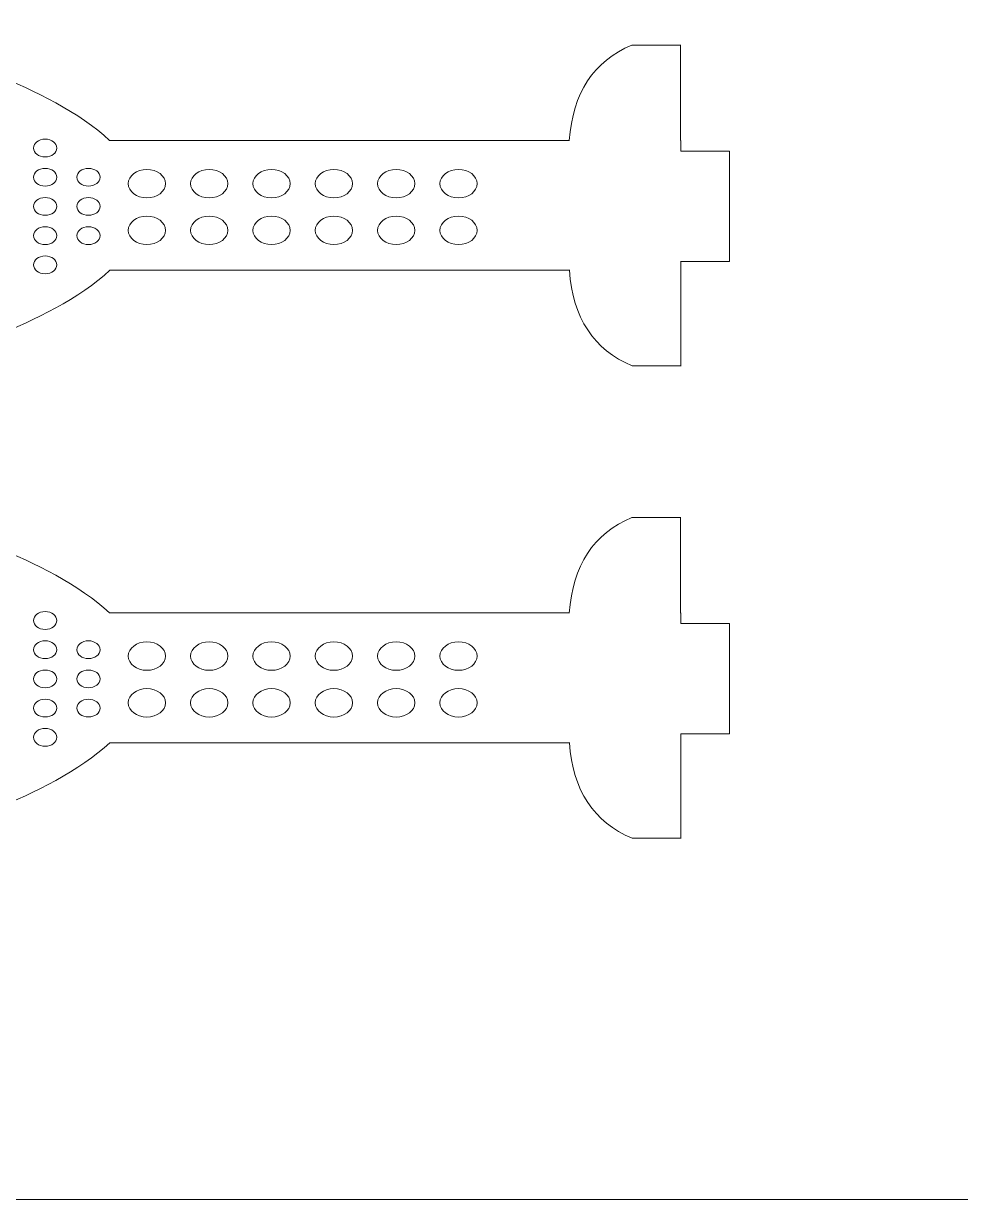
# Model space of a CAD drawing. Header units: millimetres. Extents: x -287 to 263, y -684 to 226.
# Drawn here: x -52.1 to -1.2, y -683.7 to -619.8 of the extents above; entities that cross this region are included whole.
import ezdxf

# ---------------------------------------------------------------- set-up
doc = ezdxf.new("R2010")
doc.units = ezdxf.units.MM
doc.header["$MEASUREMENT"] = 0
doc.layers.add('Layer 1', color=7, linetype='Continuous')

msp = doc.modelspace()

# ---------------------------------------------------------------- linework, layer by layer
at = {"layer": 'Layer 1', "lineweight": 9}
for points in [[(-269.4627, -567.4075), (-269.4627, -567.4075), (87.7603, -567.4075), (87.7603, -567.4075), (87.7603, -567.4075), (87.7603, -567.4075), (87.7603, -683.7122), (87.7603, -683.7122), (87.7603, -683.7122), (87.7603, -683.7122), (-269.4627, -683.7122), (-269.4627, -683.7122), (-269.4627, -683.7122), (-269.4627, -683.7122), (-269.4627, -567.4075), (-269.4627, -567.4075)], [(-50.3266, -626.5533), (-50.3266, -626.82), (-50.6096, -627.0362), (-50.9587, -627.0362), (-50.9587, -627.0362), (-51.3078, -627.0362), (-51.5908, -626.82), (-51.5908, -626.5533), (-51.5908, -626.5533), (-51.5908, -626.2866), (-51.3078, -626.0704), (-50.9587, -626.0704), (-50.9587, -626.0704), (-50.6096, -626.0704), (-50.3266, -626.2866), (-50.3266, -626.5533)], [(-50.3266, -628.141), (-50.3266, -628.4077), (-50.6096, -628.6238), (-50.9587, -628.6238), (-50.9587, -628.6238), (-51.3078, -628.6238), (-51.5908, -628.4077), (-51.5908, -628.141), (-51.5908, -628.141), (-51.5908, -627.8743), (-51.3078, -627.6581), (-50.9587, -627.6581), (-50.9587, -627.6581), (-50.6096, -627.6581), (-50.3266, -627.8743), (-50.3266, -628.141)], [(-47.9745, -628.141), (-47.9745, -628.4077), (-48.2575, -628.6238), (-48.6066, -628.6238), (-48.6066, -628.6238), (-48.9557, -628.6238), (-49.2387, -628.4077), (-49.2387, -628.141), (-49.2387, -628.141), (-49.2387, -627.8743), (-48.9557, -627.6581), (-48.6066, -627.6581), (-48.6066, -627.6581), (-48.2575, -627.6581), (-47.9745, -627.8743), (-47.9745, -628.141)], [(-46.4427, -628.4879), (-46.4427, -628.9146), (-45.9899, -629.2605), (-45.4313, -629.2605), (-45.4313, -629.2605), (-44.8727, -629.2605), (-44.4199, -628.9146), (-44.4199, -628.4879), (-44.4199, -628.4879), (-44.4199, -628.0612), (-44.8727, -627.7153), (-45.4313, -627.7153), (-45.4313, -627.7153), (-45.9899, -627.7153), (-46.4427, -628.0612), (-46.4427, -628.4879)], [(-43.0557, -628.4879), (-43.0557, -628.9146), (-42.6029, -629.2605), (-42.0443, -629.2605), (-42.0443, -629.2605), (-41.4857, -629.2605), (-41.0329, -628.9146), (-41.0329, -628.4879), (-41.0329, -628.4879), (-41.0329, -628.0612), (-41.4857, -627.7153), (-42.0443, -627.7153), (-42.0443, -627.7153), (-42.6029, -627.7153), (-43.0557, -628.0612), (-43.0557, -628.4879)], [(-39.6687, -628.4879), (-39.6687, -628.9146), (-39.2159, -629.2605), (-38.6573, -629.2605), (-38.6573, -629.2605), (-38.0987, -629.2605), (-37.6459, -628.9146), (-37.6459, -628.4879), (-37.6459, -628.4879), (-37.6459, -628.0612), (-38.0987, -627.7153), (-38.6573, -627.7153), (-38.6573, -627.7153), (-39.2159, -627.7153), (-39.6687, -628.0612), (-39.6687, -628.4879)], [(-36.2817, -628.4879), (-36.2817, -628.9146), (-35.8289, -629.2605), (-35.2703, -629.2605), (-35.2703, -629.2605), (-34.7117, -629.2605), (-34.2589, -628.9146), (-34.2589, -628.4879), (-34.2589, -628.4879), (-34.2589, -628.0612), (-34.7117, -627.7153), (-35.2703, -627.7153), (-35.2703, -627.7153), (-35.8289, -627.7153), (-36.2817, -628.0612), (-36.2817, -628.4879)], [(-32.8947, -628.4879), (-32.8947, -628.9146), (-32.4419, -629.2605), (-31.8833, -629.2605), (-31.8833, -629.2605), (-31.3247, -629.2605), (-30.8719, -628.9146), (-30.8719, -628.4879), (-30.8719, -628.4879), (-30.8719, -628.0612), (-31.3247, -627.7153), (-31.8833, -627.7153), (-31.8833, -627.7153), (-32.4419, -627.7153), (-32.8947, -628.0612), (-32.8947, -628.4879)], [(-29.5077, -628.4879), (-29.5077, -628.9146), (-29.0549, -629.2605), (-28.4963, -629.2605), (-28.4963, -629.2605), (-27.9377, -629.2605), (-27.4849, -628.9146), (-27.4849, -628.4879), (-27.4849, -628.4879), (-27.4849, -628.0612), (-27.9377, -627.7153), (-28.4963, -627.7153), (-28.4963, -627.7153), (-29.0549, -627.7153), (-29.5077, -628.0612), (-29.5077, -628.4879)], [(-50.3266, -629.7286), (-50.3266, -629.9953), (-50.6096, -630.2115), (-50.9587, -630.2115), (-50.9587, -630.2115), (-51.3078, -630.2115), (-51.5908, -629.9953), (-51.5908, -629.7286), (-51.5908, -629.7286), (-51.5908, -629.4619), (-51.3078, -629.2457), (-50.9587, -629.2457), (-50.9587, -629.2457), (-50.6096, -629.2457), (-50.3266, -629.4619), (-50.3266, -629.7286)], [(-47.9745, -629.7286), (-47.9745, -629.9953), (-48.2575, -630.2115), (-48.6066, -630.2115), (-48.6066, -630.2115), (-48.9557, -630.2115), (-49.2387, -629.9953), (-49.2387, -629.7286), (-49.2387, -629.7286), (-49.2387, -629.4619), (-48.9557, -629.2457), (-48.6066, -629.2457), (-48.6066, -629.2457), (-48.2575, -629.2457), (-47.9745, -629.4619), (-47.9745, -629.7286)], [(-46.4427, -631.0281), (-46.4427, -631.4549), (-45.9899, -631.8008), (-45.4313, -631.8008), (-45.4313, -631.8008), (-44.8727, -631.8008), (-44.4199, -631.4549), (-44.4199, -631.0281), (-44.4199, -631.0281), (-44.4199, -630.6014), (-44.8727, -630.2555), (-45.4313, -630.2555), (-45.4313, -630.2555), (-45.9899, -630.2555), (-46.4427, -630.6014), (-46.4427, -631.0281)], [(-43.0557, -631.0281), (-43.0557, -631.4549), (-42.6029, -631.8008), (-42.0443, -631.8008), (-42.0443, -631.8008), (-41.4857, -631.8008), (-41.0329, -631.4549), (-41.0329, -631.0281), (-41.0329, -631.0281), (-41.0329, -630.6014), (-41.4857, -630.2555), (-42.0443, -630.2555), (-42.0443, -630.2555), (-42.6029, -630.2555), (-43.0557, -630.6014), (-43.0557, -631.0281)], [(-39.6687, -631.0281), (-39.6687, -631.4549), (-39.2159, -631.8008), (-38.6573, -631.8008), (-38.6573, -631.8008), (-38.0987, -631.8008), (-37.6459, -631.4549), (-37.6459, -631.0281), (-37.6459, -631.0281), (-37.6459, -630.6014), (-38.0987, -630.2555), (-38.6573, -630.2555), (-38.6573, -630.2555), (-39.2159, -630.2555), (-39.6687, -630.6014), (-39.6687, -631.0281)], [(-36.2817, -631.0281), (-36.2817, -631.4549), (-35.8289, -631.8008), (-35.2703, -631.8008), (-35.2703, -631.8008), (-34.7117, -631.8008), (-34.2589, -631.4549), (-34.2589, -631.0281), (-34.2589, -631.0281), (-34.2589, -630.6014), (-34.7117, -630.2555), (-35.2703, -630.2555), (-35.2703, -630.2555), (-35.8289, -630.2555), (-36.2817, -630.6014), (-36.2817, -631.0281)], [(-32.8947, -631.0281), (-32.8947, -631.4549), (-32.4419, -631.8008), (-31.8833, -631.8008), (-31.8833, -631.8008), (-31.3247, -631.8008), (-30.8719, -631.4549), (-30.8719, -631.0281), (-30.8719, -631.0281), (-30.8719, -630.6014), (-31.3247, -630.2555), (-31.8833, -630.2555), (-31.8833, -630.2555), (-32.4419, -630.2555), (-32.8947, -630.6014), (-32.8947, -631.0281)], [(-29.5077, -631.0281), (-29.5077, -631.4549), (-29.0549, -631.8008), (-28.4963, -631.8008), (-28.4963, -631.8008), (-27.9377, -631.8008), (-27.4849, -631.4549), (-27.4849, -631.0281), (-27.4849, -631.0281), (-27.4849, -630.6014), (-27.9377, -630.2555), (-28.4963, -630.2555), (-28.4963, -630.2555), (-29.0549, -630.2555), (-29.5077, -630.6014), (-29.5077, -631.0281)], [(-50.3266, -631.3163), (-50.3266, -631.583), (-50.6096, -631.7991), (-50.9587, -631.7991), (-50.9587, -631.7991), (-51.3078, -631.7991), (-51.5908, -631.583), (-51.5908, -631.3163), (-51.5908, -631.3163), (-51.5908, -631.0496), (-51.3078, -630.8334), (-50.9587, -630.8334), (-50.9587, -630.8334), (-50.6096, -630.8334), (-50.3266, -631.0496), (-50.3266, -631.3163)], [(-47.9745, -631.3163), (-47.9745, -631.583), (-48.2575, -631.7991), (-48.6066, -631.7991), (-48.6066, -631.7991), (-48.9557, -631.7991), (-49.2387, -631.583), (-49.2387, -631.3163), (-49.2387, -631.3163), (-49.2387, -631.0496), (-48.9557, -630.8334), (-48.6066, -630.8334), (-48.6066, -630.8334), (-48.2575, -630.8334), (-47.9745, -631.0496), (-47.9745, -631.3163)], [(-50.3266, -632.9039), (-50.3266, -633.1706), (-50.6096, -633.3868), (-50.9587, -633.3868), (-50.9587, -633.3868), (-51.3078, -633.3868), (-51.5908, -633.1706), (-51.5908, -632.9039), (-51.5908, -632.9039), (-51.5908, -632.6372), (-51.3078, -632.421), (-50.9587, -632.421), (-50.9587, -632.421), (-50.6096, -632.421), (-50.3266, -632.6372), (-50.3266, -632.9039)], [(-50.3266, -652.2373), (-50.3266, -652.504), (-50.6096, -652.7202), (-50.9587, -652.7202), (-50.9587, -652.7202), (-51.3078, -652.7202), (-51.5908, -652.504), (-51.5908, -652.2373), (-51.5908, -652.2373), (-51.5908, -651.9706), (-51.3078, -651.7545), (-50.9587, -651.7545), (-50.9587, -651.7545), (-50.6096, -651.7545), (-50.3266, -651.9706), (-50.3266, -652.2373)], [(-50.3266, -653.825), (-50.3266, -654.0917), (-50.6096, -654.3079), (-50.9587, -654.3079), (-50.9587, -654.3079), (-51.3078, -654.3079), (-51.5908, -654.0917), (-51.5908, -653.825), (-51.5908, -653.825), (-51.5908, -653.5583), (-51.3078, -653.3421), (-50.9587, -653.3421), (-50.9587, -653.3421), (-50.6096, -653.3421), (-50.3266, -653.5583), (-50.3266, -653.825)], [(-47.9745, -653.825), (-47.9745, -654.0917), (-48.2575, -654.3079), (-48.6066, -654.3079), (-48.6066, -654.3079), (-48.9557, -654.3079), (-49.2387, -654.0917), (-49.2387, -653.825), (-49.2387, -653.825), (-49.2387, -653.5583), (-48.9557, -653.3421), (-48.6066, -653.3421), (-48.6066, -653.3421), (-48.2575, -653.3421), (-47.9745, -653.5583), (-47.9745, -653.825)], [(-46.4427, -654.1719), (-46.4427, -654.5986), (-45.9899, -654.9445), (-45.4313, -654.9445), (-45.4313, -654.9445), (-44.8727, -654.9445), (-44.4199, -654.5986), (-44.4199, -654.1719), (-44.4199, -654.1719), (-44.4199, -653.7452), (-44.8727, -653.3993), (-45.4313, -653.3993), (-45.4313, -653.3993), (-45.9899, -653.3993), (-46.4427, -653.7452), (-46.4427, -654.1719)], [(-43.0557, -654.1719), (-43.0557, -654.5986), (-42.6029, -654.9445), (-42.0443, -654.9445), (-42.0443, -654.9445), (-41.4857, -654.9445), (-41.0329, -654.5986), (-41.0329, -654.1719), (-41.0329, -654.1719), (-41.0329, -653.7452), (-41.4857, -653.3993), (-42.0443, -653.3993), (-42.0443, -653.3993), (-42.6029, -653.3993), (-43.0557, -653.7452), (-43.0557, -654.1719)], [(-39.6687, -654.1719), (-39.6687, -654.5986), (-39.2159, -654.9445), (-38.6573, -654.9445), (-38.6573, -654.9445), (-38.0987, -654.9445), (-37.6459, -654.5986), (-37.6459, -654.1719), (-37.6459, -654.1719), (-37.6459, -653.7452), (-38.0987, -653.3993), (-38.6573, -653.3993), (-38.6573, -653.3993), (-39.2159, -653.3993), (-39.6687, -653.7452), (-39.6687, -654.1719)], [(-36.2817, -654.1719), (-36.2817, -654.5986), (-35.8289, -654.9445), (-35.2703, -654.9445), (-35.2703, -654.9445), (-34.7117, -654.9445), (-34.2589, -654.5986), (-34.2589, -654.1719), (-34.2589, -654.1719), (-34.2589, -653.7452), (-34.7117, -653.3993), (-35.2703, -653.3993), (-35.2703, -653.3993), (-35.8289, -653.3993), (-36.2817, -653.7452), (-36.2817, -654.1719)], [(-32.8947, -654.1719), (-32.8947, -654.5986), (-32.4419, -654.9445), (-31.8833, -654.9445), (-31.8833, -654.9445), (-31.3247, -654.9445), (-30.8719, -654.5986), (-30.8719, -654.1719), (-30.8719, -654.1719), (-30.8719, -653.7452), (-31.3247, -653.3993), (-31.8833, -653.3993), (-31.8833, -653.3993), (-32.4419, -653.3993), (-32.8947, -653.7452), (-32.8947, -654.1719)], [(-29.5077, -654.1719), (-29.5077, -654.5986), (-29.0549, -654.9445), (-28.4963, -654.9445), (-28.4963, -654.9445), (-27.9377, -654.9445), (-27.4849, -654.5986), (-27.4849, -654.1719), (-27.4849, -654.1719), (-27.4849, -653.7452), (-27.9377, -653.3993), (-28.4963, -653.3993), (-28.4963, -653.3993), (-29.0549, -653.3993), (-29.5077, -653.7452), (-29.5077, -654.1719)], [(-50.3266, -655.4126), (-50.3266, -655.6793), (-50.6096, -655.8955), (-50.9587, -655.8955), (-50.9587, -655.8955), (-51.3078, -655.8955), (-51.5908, -655.6793), (-51.5908, -655.4126), (-51.5908, -655.4126), (-51.5908, -655.1459), (-51.3078, -654.9298), (-50.9587, -654.9298), (-50.9587, -654.9298), (-50.6096, -654.9298), (-50.3266, -655.1459), (-50.3266, -655.4126)], [(-47.9745, -655.4126), (-47.9745, -655.6793), (-48.2575, -655.8955), (-48.6066, -655.8955), (-48.6066, -655.8955), (-48.9557, -655.8955), (-49.2387, -655.6793), (-49.2387, -655.4126), (-49.2387, -655.4126), (-49.2387, -655.1459), (-48.9557, -654.9298), (-48.6066, -654.9298), (-48.6066, -654.9298), (-48.2575, -654.9298), (-47.9745, -655.1459), (-47.9745, -655.4126)], [(-50.3266, -657.0003), (-50.3266, -657.267), (-50.6096, -657.4832), (-50.9587, -657.4832), (-50.9587, -657.4832), (-51.3078, -657.4832), (-51.5908, -657.267), (-51.5908, -657.0003), (-51.5908, -657.0003), (-51.5908, -656.7336), (-51.3078, -656.5174), (-50.9587, -656.5174), (-50.9587, -656.5174), (-50.6096, -656.5174), (-50.3266, -656.7336), (-50.3266, -657.0003)], [(-47.9745, -657.0003), (-47.9745, -657.267), (-48.2575, -657.4832), (-48.6066, -657.4832), (-48.6066, -657.4832), (-48.9557, -657.4832), (-49.2387, -657.267), (-49.2387, -657.0003), (-49.2387, -657.0003), (-49.2387, -656.7336), (-48.9557, -656.5174), (-48.6066, -656.5174), (-48.6066, -656.5174), (-48.2575, -656.5174), (-47.9745, -656.7336), (-47.9745, -657.0003)], [(-46.4427, -656.7122), (-46.4427, -657.1389), (-45.9899, -657.4848), (-45.4313, -657.4848), (-45.4313, -657.4848), (-44.8727, -657.4848), (-44.4199, -657.1389), (-44.4199, -656.7122), (-44.4199, -656.7122), (-44.4199, -656.2855), (-44.8727, -655.9395), (-45.4313, -655.9395), (-45.4313, -655.9395), (-45.9899, -655.9395), (-46.4427, -656.2855), (-46.4427, -656.7122)], [(-43.0557, -656.7122), (-43.0557, -657.1389), (-42.6029, -657.4848), (-42.0443, -657.4848), (-42.0443, -657.4848), (-41.4857, -657.4848), (-41.0329, -657.1389), (-41.0329, -656.7122), (-41.0329, -656.7122), (-41.0329, -656.2855), (-41.4857, -655.9395), (-42.0443, -655.9395), (-42.0443, -655.9395), (-42.6029, -655.9395), (-43.0557, -656.2855), (-43.0557, -656.7122)], [(-39.6687, -656.7122), (-39.6687, -657.1389), (-39.2159, -657.4848), (-38.6573, -657.4848), (-38.6573, -657.4848), (-38.0987, -657.4848), (-37.6459, -657.1389), (-37.6459, -656.7122), (-37.6459, -656.7122), (-37.6459, -656.2855), (-38.0987, -655.9395), (-38.6573, -655.9395), (-38.6573, -655.9395), (-39.2159, -655.9395), (-39.6687, -656.2855), (-39.6687, -656.7122)], [(-36.2817, -656.7122), (-36.2817, -657.1389), (-35.8289, -657.4848), (-35.2703, -657.4848), (-35.2703, -657.4848), (-34.7117, -657.4848), (-34.2589, -657.1389), (-34.2589, -656.7122), (-34.2589, -656.7122), (-34.2589, -656.2855), (-34.7117, -655.9395), (-35.2703, -655.9395), (-35.2703, -655.9395), (-35.8289, -655.9395), (-36.2817, -656.2855), (-36.2817, -656.7122)], [(-32.8947, -656.7122), (-32.8947, -657.1389), (-32.4419, -657.4848), (-31.8833, -657.4848), (-31.8833, -657.4848), (-31.3247, -657.4848), (-30.8719, -657.1389), (-30.8719, -656.7122), (-30.8719, -656.7122), (-30.8719, -656.2855), (-31.3247, -655.9395), (-31.8833, -655.9395), (-31.8833, -655.9395), (-32.4419, -655.9395), (-32.8947, -656.2855), (-32.8947, -656.7122)], [(-29.5077, -656.7122), (-29.5077, -657.1389), (-29.0549, -657.4848), (-28.4963, -657.4848), (-28.4963, -657.4848), (-27.9377, -657.4848), (-27.4849, -657.1389), (-27.4849, -656.7122), (-27.4849, -656.7122), (-27.4849, -656.2855), (-27.9377, -655.9395), (-28.4963, -655.9395), (-28.4963, -655.9395), (-29.0549, -655.9395), (-29.5077, -656.2855), (-29.5077, -656.7122)], [(-50.3266, -658.588), (-50.3266, -658.8546), (-50.6096, -659.0708), (-50.9587, -659.0708), (-50.9587, -659.0708), (-51.3078, -659.0708), (-51.5908, -658.8546), (-51.5908, -658.588), (-51.5908, -658.588), (-51.5908, -658.3213), (-51.3078, -658.105), (-50.9587, -658.105), (-50.9587, -658.105), (-50.6096, -658.105), (-50.3266, -658.3213), (-50.3266, -658.588)]]:
    msp.add_open_spline(points, degree=3, knots=[0, 0, 0, 0, 0.2, 0.2, 0.2, 0.2, 0.4, 0.4, 0.4, 0.4, 0.6, 0.6, 0.6, 0.6, 1, 1, 1, 1], dxfattribs=at)
for points in [[(-19.0704, -620.9607), (-21.1555, -621.8187), (-22.2926, -623.5592), (-22.4779, -626.1509)], [(-19.0734, -620.9619), (-19.0734, -620.9619), (-16.4076, -620.9619), (-16.4076, -620.9619)], [(-16.4239, -626.1481), (-16.4239, -626.1481), (-16.4239, -620.9474), (-16.4239, -620.9474)], [(-47.4544, -626.1416), (-49.0644, -624.6307), (-51.5947, -623.3798), (-53.6384, -622.5747)], [(-47.4612, -626.1416), (-47.4612, -626.1416), (-22.466, -626.1416), (-22.466, -626.1416)], [(-16.4216, -626.7237), (-16.4216, -626.7237), (-16.4216, -626.1418), (-16.4216, -626.1418)], [(-16.4171, -626.7156), (-16.4171, -626.7156), (-13.7623, -626.7156), (-13.7623, -626.7156)], [(-13.7622, -632.7135), (-13.7622, -632.7135), (-13.7622, -626.7157), (-13.7622, -626.7157)], [(-16.4171, -632.7134), (-16.4171, -632.7134), (-13.7623, -632.7134), (-13.7623, -632.7134)], [(-16.4165, -633.191), (-16.4165, -633.191), (-16.4165, -632.7112), (-16.4165, -632.7112)], [(-47.4465, -633.2005), (-49.0565, -634.7114), (-51.5947, -635.9543), (-53.6384, -636.7595)], [(-22.4548, -633.1978), (-22.4548, -633.1978), (-47.4557, -633.1978), (-47.4557, -633.1978)], [(-19.0608, -638.388), (-21.1458, -637.53), (-22.2829, -635.7895), (-22.4683, -633.1978)], [(-16.4142, -633.2006), (-16.4142, -633.2006), (-16.4142, -638.4013), (-16.4142, -638.4013)], [(-19.0638, -638.3868), (-19.0638, -638.3868), (-16.3979, -638.3868), (-16.3979, -638.3868)], [(-19.0704, -646.6447), (-21.1555, -647.5027), (-22.2926, -649.2432), (-22.4779, -651.8349)], [(-19.0734, -646.6459), (-19.0734, -646.6459), (-16.4076, -646.6459), (-16.4076, -646.6459)], [(-16.4239, -651.8321), (-16.4239, -651.8321), (-16.4239, -646.6314), (-16.4239, -646.6314)], [(-47.4544, -651.8256), (-49.0644, -650.3147), (-51.5947, -649.0639), (-53.6384, -648.2587)], [(-47.4612, -651.8256), (-47.4612, -651.8256), (-22.466, -651.8256), (-22.466, -651.8256)], [(-16.4216, -652.4078), (-16.4216, -652.4078), (-16.4216, -651.8258), (-16.4216, -651.8258)], [(-16.4171, -652.3997), (-16.4171, -652.3997), (-13.7623, -652.3997), (-13.7623, -652.3997)], [(-13.7622, -658.3976), (-13.7622, -658.3976), (-13.7622, -652.3997), (-13.7622, -652.3997)], [(-16.4171, -658.3975), (-16.4171, -658.3975), (-13.7623, -658.3975), (-13.7623, -658.3975)], [(-16.4165, -658.8751), (-16.4165, -658.8751), (-16.4165, -658.3952), (-16.4165, -658.3952)], [(-47.4465, -658.8845), (-49.0565, -660.3954), (-51.5947, -661.6383), (-53.6384, -662.4435)], [(-22.4548, -658.8819), (-22.4548, -658.8819), (-47.4557, -658.8819), (-47.4557, -658.8819)], [(-19.0608, -664.0721), (-21.1458, -663.2141), (-22.2829, -661.4736), (-22.4683, -658.8819)], [(-16.4142, -658.8847), (-16.4142, -658.8847), (-16.4142, -664.0853), (-16.4142, -664.0853)], [(-19.0638, -664.0708), (-19.0638, -664.0708), (-16.3979, -664.0708), (-16.3979, -664.0708)]]:
    msp.add_open_spline(points, degree=3, dxfattribs=at)

doc.saveas('drawing.dxf')
